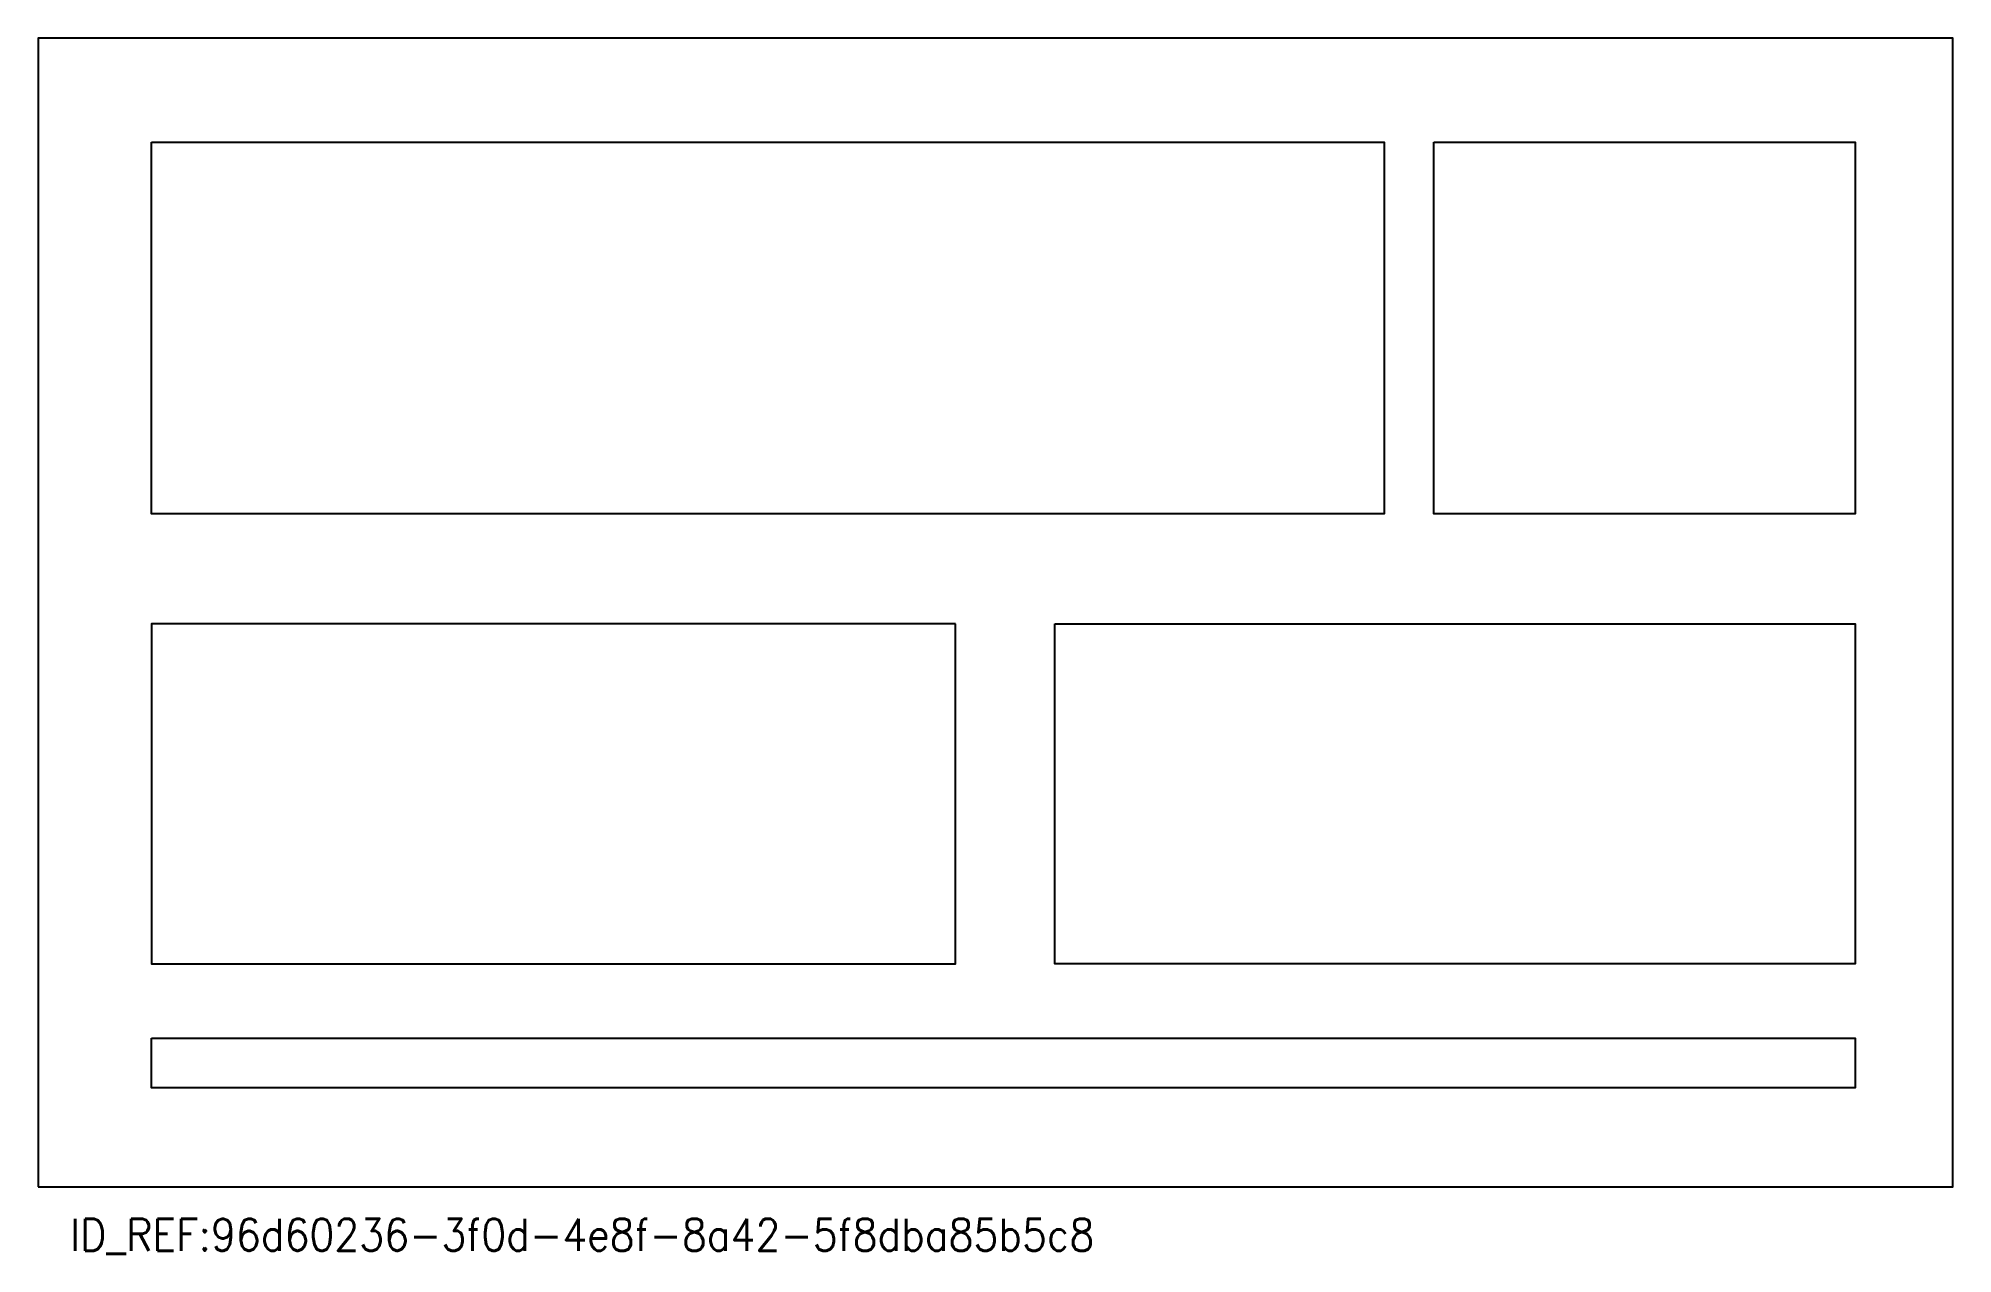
# Model space of a CAD drawing. Header units: metres. Extents: x 0 to 300, y -10 to 180.
import ezdxf

# ---------------------------------------------------------------- set-up
doc = ezdxf.new("R2010")
doc.units = ezdxf.units.M
doc.layers.get('0').update_dxf_attribs({"linetype": 'CONTINUOUS'})
doc.layers.add('LIMITE_PROYECTO', color=1, linetype='CONTINUOUS')
doc.styles.get("Standard").update_dxf_attribs({"font": 'STANDARD'})

msp = doc.modelspace()

# ---------------------------------------------------------------- linework, layer by layer
for points in [[(17.76, 163.73), (210.9, 163.73), (210.9, 105.45), (17.76, 105.45)], [(218.67, 163.73), (284.72, 163.73), (284.72, 105.45), (218.67, 105.45)], [(143.75, 88.25), (17.76, 88.25), (17.76, 34.97), (143.75, 34.97)], [(159.29, 88.25), (284.72, 88.25), (284.72, 34.97), (159.29, 34.97)], [(17.76, 23.31), (284.72, 23.31), (284.72, 15.54), (17.76, 15.54)]]:
    msp.add_lwpolyline(points, close=True)
at = {"layer": 'LIMITE_PROYECTO'}
msp.add_lwpolyline([(0, 0), (300, 0), (300, 180), (0, 180)], close=True, dxfattribs=at)

# ---------------------------------------------------------------- texts
msp.add_text('ID_REF:96d60236-3f0d-4e8f-8a42-5f8dba85b5c8', height=5, dxfattribs=at).set_placement((5, -10))

doc.saveas('drawing.dxf')
